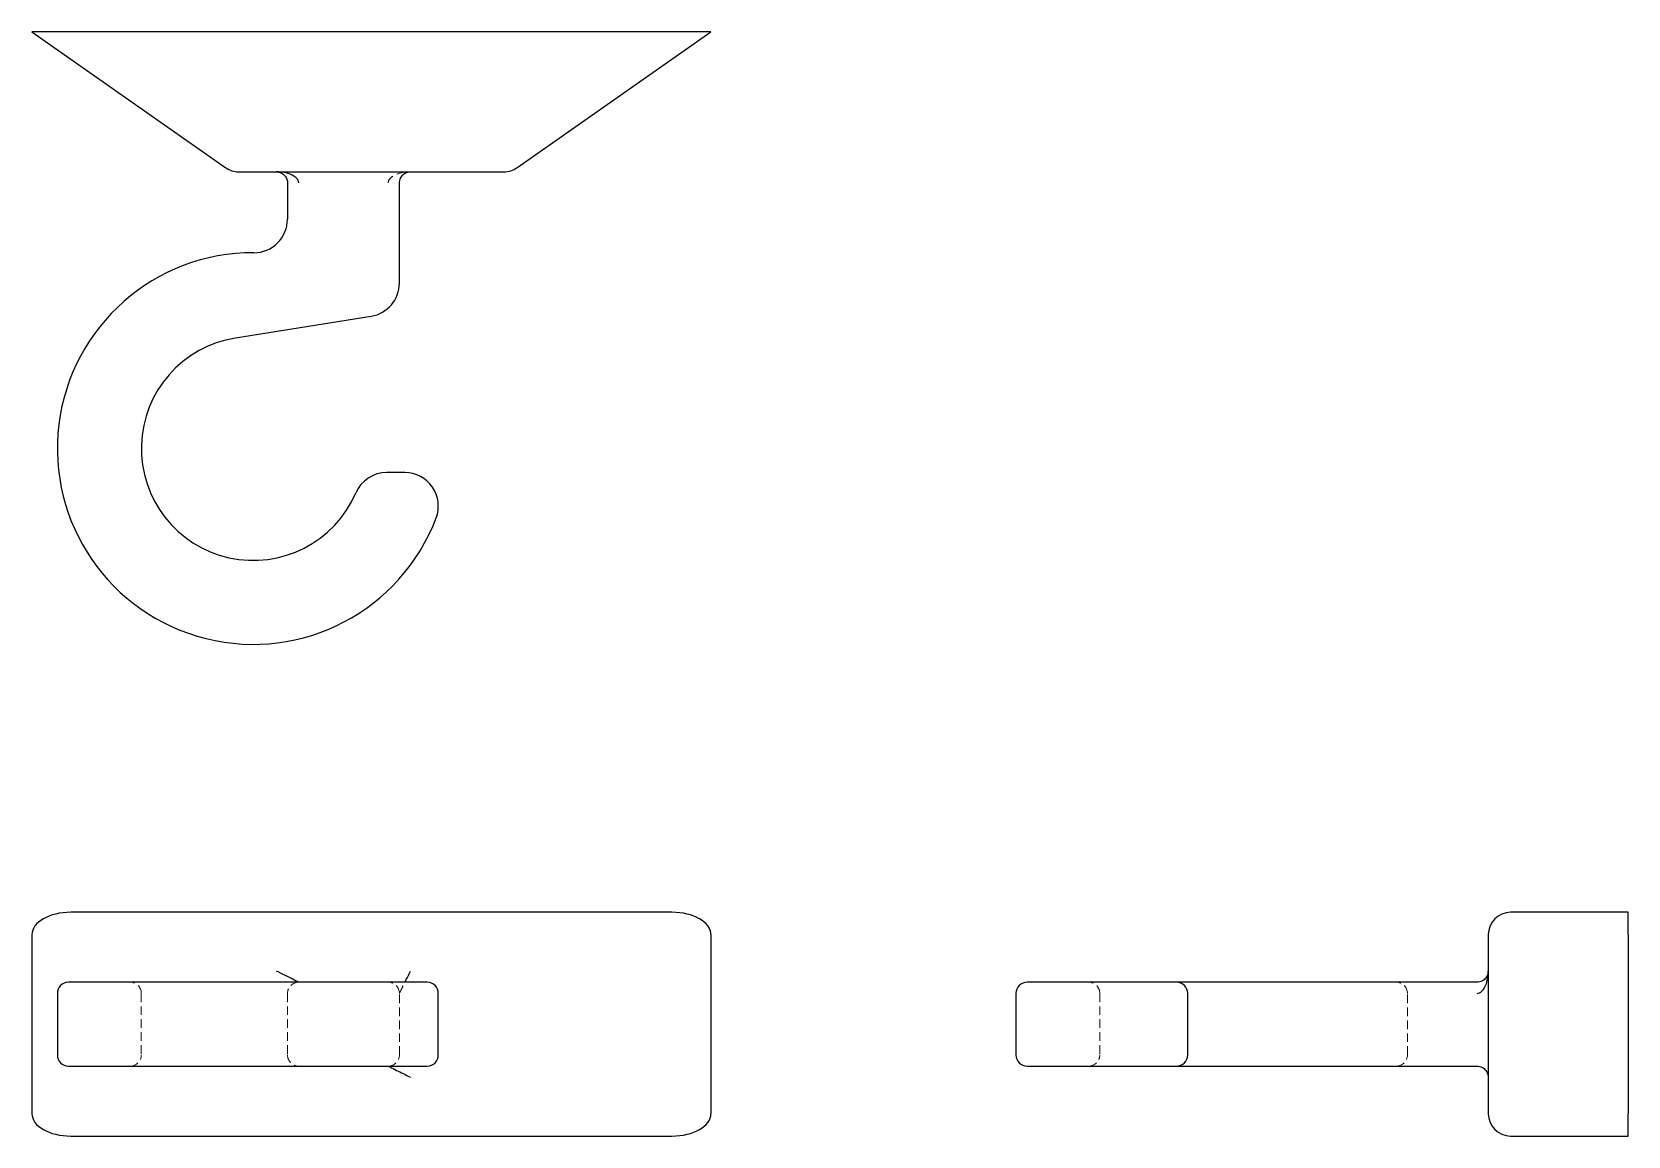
# Model space of a CAD drawing. Header units: millimetres. Extents: x 33 to 268, y 41 to 203.
import ezdxf

# ---------------------------------------------------------------- set-up
doc = ezdxf.new("R2010")
doc.units = ezdxf.units.MM
doc.linetypes.add('HIDDEN', pattern=[1.905, 1.27, -0.635])

msp = doc.modelspace()

# ---------------------------------------------------------------- linework, layer by layer
at = {"color": 7, "linetype": 'Continuous', "lineweight": 25}
for p, q in [((33, 203.08), (61.56, 183.08)), ((38.74, 203.08), (33, 203.08)), ((127.26, 203.08), (38.74, 203.08)), ((104.44, 183.08), (133, 203.08)), ((133, 203.08), (127.26, 203.08)), ((63.45, 182.49), (102.55, 182.49)), ((70.64, 180.84), (70.64, 175.52)), ((87.12, 166.11), (87.12, 180.84)), ((62.97, 158.02), (82.96, 161.23)), ((87.91, 138.22), (85.24, 138.22)), ((63.45, 73.47), (38.74, 73.47)), ((102.55, 73.47), (63.45, 73.47)), ((127.26, 73.47), (102.55, 73.47)), ((268.08, 73.47), (250.78, 73.47)), ((268.08, 70.18), (268.08, 73.47)), ((33, 70.18), (33, 43.82)), ((133, 70.18), (133, 43.82)), ((247.49, 70.18), (247.49, 43.82)), ((268.08, 70.18), (268.08, 43.82)), ((36.75, 61.53), (36.75, 52.47)), ((90.99, 63.18), (38.4, 63.18)), ((91.2, 63.18), (90.99, 63.18)), ((92.85, 52.47), (92.85, 61.53)), ((177.92, 61.53), (177.92, 52.47)), ((197.11, 63.18), (179.57, 63.18)), ((201.57, 63.18), (197.11, 63.18)), ((224.64, 63.18), (201.57, 63.18)), ((203.22, 52.47), (203.22, 61.53)), ((227.85, 63.18), (224.64, 63.18)), ((231.11, 63.18), (227.85, 63.18)), ((245.84, 63.18), (231.11, 63.18)), ((38.4, 50.82), (90.99, 50.82)), ((90.99, 50.82), (91.2, 50.82)), ((179.57, 50.82), (197.11, 50.82)), ((197.11, 50.82), (201.57, 50.82)), ((201.57, 50.82), (224.64, 50.82)), ((224.64, 50.82), (227.85, 50.82)), ((227.85, 50.82), (231.11, 50.82)), ((231.11, 50.82), (245.84, 50.82)), ((268.08, 40.53), (268.08, 43.82)), ((38.74, 40.53), (63.45, 40.53)), ((63.45, 40.53), (102.55, 40.53)), ((102.55, 40.53), (127.26, 40.53)), ((250.78, 40.53), (268.08, 40.53))]:
    msp.add_line(p, q, dxfattribs=at)
at = {"color": 7, "linetype": 'HIDDEN', "lineweight": 18}
for p, q in [((49.1, 61.53), (49.1, 52.47)), ((70.64, 61.53), (70.64, 52.47)), ((87.12, 52.47), (87.12, 61.53)), ((190.28, 61.53), (190.28, 52.47)), ((235.58, 52.47), (235.58, 61.53)), ((235.58, 52.47), (235.58, 61.53))]:
    msp.add_line(p, q, dxfattribs=at)
at = {"color": 7, "linetype": 'HIDDEN', "lineweight": 18, "flags": 128}
msp.add_lwpolyline([(234.53, 63.07), (234.25, 63.15), (233.93, 63.18)], dxfattribs=at)
at = {"color": 7, "linetype": 'Continuous', "lineweight": 25}
for centre, radius, start, end in [((63.45, 185.78), 3.29, 235, 270), ((102.55, 185.78), 3.29, 270, 305), ((65.7, 175.52), 4.94, 269.7874, 0), ((65.58, 141.75), 28.83, 89.7874, 339.2157), ((82.18, 166.11), 4.94, 279.1214, 0), ((65.58, 141.75), 16.47, 99.1214, 336.6844), ((85.24, 133.27), 4.94, 90, 156.6844), ((87.91, 133.27), 4.94, 339.2157, 90), ((250.78, 70.18), 3.29, 90, 180), ((38.4, 61.53), 1.65, 90, 180), ((91.2, 61.53), 1.65, 0, 90), ((179.57, 61.53), 1.65, 90, 180), ((201.57, 61.53), 1.65, 0, 90), ((38.4, 52.47), 1.65, 180, 270), ((91.2, 52.47), 1.65, 270, 0), ((179.57, 52.47), 1.65, 180, 270), ((201.57, 52.47), 1.65, 270, 0), ((250.78, 43.82), 3.29, 180, 270)]:
    msp.add_arc(centre, radius, start, end, dxfattribs=at)
at = {"color": 7, "linetype": 'HIDDEN', "lineweight": 18}
for centre, start, end in [((47.46, 61.53), 0, 90), ((72.29, 61.53), 90, 180), ((85.47, 61.53), 0, 90), ((188.63, 61.53), 0, 90), ((233.93, 61.53), 359.9998, 89.9998), ((47.46, 52.47), 270, 0), ((72.29, 52.47), 180, 270), ((85.47, 52.47), 270, 0), ((188.63, 52.47), 270, 0), ((233.93, 52.47), 270.0002, 0.0002), ((233.93, 52.47), 270, 0)]:
    msp.add_arc(centre, 1.65, start, end, dxfattribs=at)
at = {"color": 7, "linetype": 'Continuous', "lineweight": 25}
for centre, major_axis, start_param, end_param in [((38.74, 70.18), (-5.74, 0), 4.712389, 6.283185), ((127.26, 70.18), (5.74, 0), 0, 1.570796), ((38.74, 43.82), (-5.74, 0), 0, 1.570796), ((127.26, 43.82), (5.74, 0), 4.712389, 6.283185)]:
    msp.add_ellipse(centre, major_axis=major_axis, ratio=0.573576, start_param=start_param, end_param=end_param, dxfattribs=at)
for points, knots in [([(72.29, 180.84), (72.29, 181.21), (71.86, 181.82), (70.47, 182.37), (69.49, 182.49), (69, 182.49)], [0, 0, 0, 0, 0.673198, 1.121997, 1.570796, 1.570796, 1.570796, 1.570796]), ([(69, 182.49), (69.24, 182.49), (69.74, 182.37), (70.43, 181.82), (70.64, 181.21), (70.64, 180.84)], [0, 0, 0, 0, 0.448799, 0.897598, 1.570796, 1.570796, 1.570796, 1.570796]), ([(87.12, 180.84), (87.12, 181.08), (87.23, 181.58), (87.78, 182.27), (88.4, 182.49), (88.77, 182.49)], [-1.570796, -1.570796, -1.570796, -1.570796, -1.121997, -0.673198, 0, 0, 0, 0]), ([(72.29, 63.18), (72.29, 63.18), (71.86, 63.39), (70.47, 64.09), (69.49, 64.58), (69, 64.82)], [0, 0, 0, 0, 0.673198, 1.121997, 1.570796, 1.570796, 1.570796, 1.570796]), ([(87.94, 63.18), (88.01, 63.31), (88.27, 63.84), (88.55, 64.4), (88.77, 64.82)], [0, 0, 0, 0, 0.2416767, 1, 1, 1, 1]), ([(245.84, 61.53), (246.08, 61.53), (246.58, 61.76), (247.27, 62.86), (247.49, 64.09), (247.49, 64.82)], [-1.570796, -1.570796, -1.570796, -1.570796, -1.121997, -0.673198, 0, 0, 0, 0]), ([(247.49, 64.82), (247.49, 64.46), (247.27, 63.84), (246.58, 63.29), (246.08, 63.18), (245.84, 63.18)], [-1.570796, -1.570796, -1.570796, -1.570796, -0.897598, -0.448799, 0, 0, 0, 0]), ([(85.47, 50.82), (85.47, 50.82), (85.7, 50.71), (86.8, 50.16), (88.03, 49.54), (88.77, 49.18)], [-1.570796, -1.570796, -1.570796, -1.570796, -1.121997, -0.673198, 0, 0, 0, 0]), ([(245.84, 50.82), (246.08, 50.82), (246.58, 50.71), (247.27, 50.16), (247.49, 49.54), (247.49, 49.18)], [-1.570796, -1.570796, -1.570796, -1.570796, -1.121997, -0.673198, 0, 0, 0, 0])]:
    msp.add_open_spline(points, degree=3, knots=knots, dxfattribs=at)
at = {"color": 7, "linetype": 'HIDDEN', "lineweight": 18}
for points, knots in [([(85.47, 180.84), (85.47, 181.08), (85.7, 181.58), (86.8, 182.27), (88.03, 182.49), (88.77, 182.49)], [-1.570796, -1.570796, -1.570796, -1.570796, -1.121997, -0.673198, 0, 0, 0, 0]), ([(87.12, 61.53), (87.12, 61.53), (87.12, 61.54), (87.16, 61.61), (87.24, 61.78), (87.4, 62.1), (87.63, 62.56), (87.83, 62.95), (87.94, 63.18)], [0, 0, 0, 0, 0.065232, 0.133302, 0.285583, 0.461393, 0.677117, 1, 1, 1, 1])]:
    msp.add_open_spline(points, degree=3, knots=knots, dxfattribs=at)

doc.saveas('drawing.dxf')
